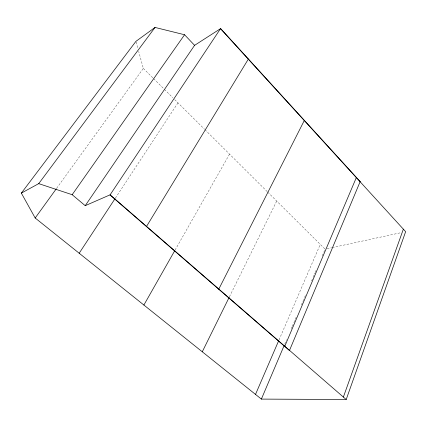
<?xml version="1.0" encoding="UTF-8"?>
<svg xmlns="http://www.w3.org/2000/svg" width="427" height="427" viewBox="0 0 427 427"><rect width="100%" height="100%" fill="white"/><g stroke="black" fill="none" stroke-linecap="round" stroke-linejoin="round"><path stroke-width="0.32" stroke-dasharray="2.13 1.6" d="M284.782 344.018L286.602 339.737M291.289 328.721L292.068 326.885M292.33 326.271L293.627 323.212M293.888 322.598L296.749 315.868M301.43 304.851L304.291 298.121M304.552 297.512L305.855 294.449M311.577 280.987L312.874 277.929M313.135 277.315L314.955 273.029M315.217 272.421L315.996 270.585M322.241 255.896L323.538 252.837M323.799 252.224L324.579 250.387M279.034 339.897L320.271 244.361M229.454 296.754L276.717 201.048M175.065 250.11L229.539 154.136M115.407 198.096L177.974 102.854M56.652 188.296L143.333 68.405L138.679 51.416M327.05 248.744L331.598 247.751M332.243 247.612L401.102 232.656M143.333 68.405L153.165 78.178M153.629 78.648L163.931 88.891M164.4 89.355L172.828 97.735M174.696 99.598L204.469 129.2M204.939 129.669L267.281 191.664M267.75 192.134L325.102 249.165M136.096 41.979L137.82 48.272"/><path stroke-width="0.64" d="M346.206 399.517L405.645 231.669L220.513 28.673L194.579 45.342L85.224 205.681L72.174 194.701L38.724 183.637L21.35 193.105L35.179 218L261.372 399.096L346.206 399.517L110.123 194.813L85.224 205.681M343.377 397.067L403.36 229.16M284.718 346.414L356.385 177.467M261.372 399.096L284.265 345.246M255.511 394.399L278.505 341.12M202.281 351.784L229.16 297.352M218.741 289.223L304.35 120.398M143.888 305.038L174.739 250.692M146.45 226.556L248.391 59.027M79.187 253.232L115.044 198.651M72.174 194.701L184.571 34.752L194.579 45.342M35.179 218L56.263 188.835M38.724 183.637L155.038 27.435L184.571 34.752M21.35 193.105L135.925 41.355L155.038 27.435M360.164 181.608L289.458 350.524L110.017 194.974L220.594 28.55L360.164 181.608"/></g></svg>
